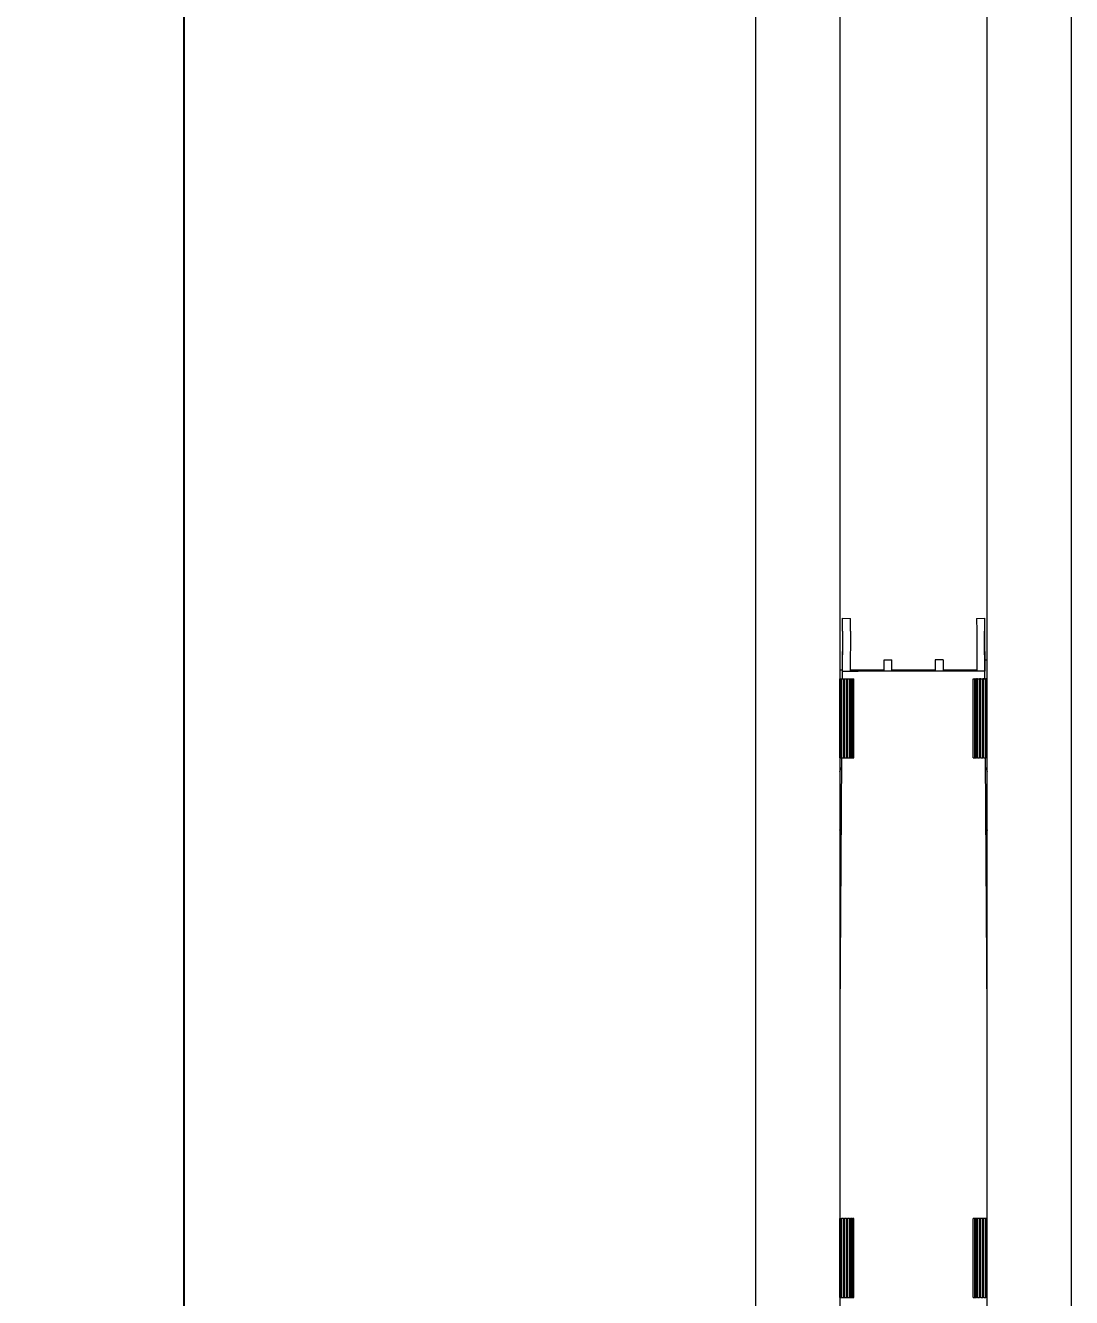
# Model space of a CAD drawing. Header units: millimetres. Extents: x -999 to 4635, y -962 to 3668.
# Drawn here: x -220.2 to 177, y 335 to 818.3 of the extents above; entities that cross this region are included whole.
import ezdxf

# ---------------------------------------------------------------- set-up
doc = ezdxf.new("R2010")
doc.units = ezdxf.units.MM
doc.layers.add('GORUNEN', color=7, linetype='Continuous', lineweight=9)
doc.layers.add('OLCU', color=4, linetype='Continuous', lineweight=9)
doc.styles.add('PI3D', font='arial.ttf')
doc.dimstyles.new('PF_MM', dxfattribs={"dimtxt": 40, "dimasz": 32, "dimexe": 24, "dimexo": 20, "dimgap": 14, "dimtad": 1, "dimdec": 1, "dimtxsty": 'PI3D', "dimcen": 2.5, "dimclrd": 4, "dimclre": 4, "dimclrt": 3, "dimazin": 3, "dimtfac": 1, "dimtmove": 0, "dimatfit": 3})

msp = doc.modelspace()

# ---------------------------------------------------------------- linework, layer by layer
at = {"layer": 'GORUNEN'}
for points in [[(57, 2515), (57, 329.5)], [(89, 2515), (89, 330)], [(145, 330), (145, 2515)], [(177, 329.5), (177, 2515)], [(90.02, 588.19), (90.05, 593.04)], [(90.05, 593.04), (93.05, 593.02)], [(93.02, 588.17), (93.05, 593.02)], [(140.95, 593.02), (143.95, 593.04)], [(140.95, 593.02), (140.98, 588.17)], [(143.95, 593.04), (143.98, 588.19)], [(90.02, 588.11), (89.89, 570)], [(90.02, 588.11), (89.91, 572.99)], [(90.01, 586.44), (90.01, 586.41)], [(90.02, 588.11), (90.02, 588.19)], [(93.02, 588.09), (92.91, 573)], [(93.02, 588.17), (93.02, 588.09)], [(140.98, 588.09), (140.98, 588.17)], [(140.98, 588.09), (141.09, 573)], [(143.98, 588.19), (143.98, 588.11)], [(143.98, 588.11), (144.09, 572.99)], [(144.11, 570), (143.98, 588.11)], [(143.99, 586.41), (143.99, 586.44)], [(105.8, 573), (105.8, 577.2)], [(105.8, 577.2), (105.8, 577.2)], [(105.8, 577.2), (108.8, 577.2)], [(108.8, 573), (108.8, 577.2)], [(108.8, 577.2), (108.8, 577.2)], [(125.2, 577.2), (125.2, 577.2)], [(125.2, 577.2), (125.2, 573)], [(128.2, 577.2), (125.2, 577.2)], [(128.2, 577.2), (128.2, 577.2)], [(128.2, 577.2), (128.2, 573)], [(144.06, 577.3), (145, 577.3)], [(89.91, 573.3), (89, 573.3)], [(89.91, 572.99), (91.72, 573), (95.91, 573)], [(105.8, 573.3), (92.91, 573.3)], [(138.09, 573), (95.91, 573)], [(125.2, 573.3), (108.8, 573.3)], [(141.09, 573.3), (128.2, 573.3)], [(144.09, 572.99), (142.28, 573), (138.09, 573)], [(89, 540), (89, 570)], [(89, 570), (89.29, 570)], [(89.29, 570), (89.6, 570)], [(89.29, 540), (89.29, 570)], [(89.6, 570), (90.35, 570)], [(89.6, 540), (89.6, 570)], [(89.6, 540), (89.6, 570)], [(90.35, 570), (90.72, 570)], [(90.35, 540), (90.35, 570)], [(90.72, 570), (91.51, 570)], [(90.72, 540), (90.72, 570)], [(90.72, 540), (90.72, 570)], [(91.51, 570), (91.87, 570)], [(91.51, 540), (91.51, 570)], [(91.87, 570), (91.93, 570)], [(91.87, 540), (91.87, 570)], [(91.93, 570), (92.72, 570)], [(91.93, 540), (91.93, 570)], [(92.72, 570), (92.84, 570)], [(92.72, 540), (92.72, 570)], [(92.84, 570), (93.05, 570)], [(92.84, 540), (92.84, 570)], [(93.05, 570), (93.55, 570)], [(93.05, 540), (93.05, 570)], [(93.55, 570), (93.76, 570)], [(93.55, 540), (93.55, 570)], [(93.76, 570), (94.36, 570)], [(93.76, 540), (93.76, 570)], [(94.36, 540), (94.36, 570)], [(139.64, 540), (139.64, 570)], [(139.64, 570), (140.24, 570)], [(140.45, 570), (140.24, 570)], [(140.24, 540), (140.24, 570)], [(140.45, 570), (140.95, 570)], [(140.45, 540), (140.45, 570)], [(141.16, 570), (140.95, 570)], [(140.95, 540), (140.95, 570)], [(141.28, 570), (141.16, 570)], [(141.16, 540), (141.16, 570)], [(141.28, 570), (142.07, 570)], [(141.28, 540), (141.28, 570)], [(142.13, 570), (142.07, 570)], [(142.07, 540), (142.07, 570)], [(142.49, 570), (142.13, 570)], [(142.13, 540), (142.13, 570)], [(142.49, 570), (143.28, 570)], [(142.49, 540), (142.49, 570)], [(143.65, 570), (143.28, 570)], [(143.28, 540), (143.28, 570)], [(143.65, 570), (144.4, 570)], [(143.65, 540), (143.65, 570)], [(144.71, 570), (144.4, 570)], [(144.4, 540), (144.4, 570)], [(144.71, 570), (145, 570)], [(144.71, 540), (144.71, 570)], [(145, 540), (145, 570)], [(89.68, 540), (89, 442.45)], [(89, 540), (89.29, 540)], [(89.29, 540), (89.6, 540)], [(89.6, 540), (90.35, 540)], [(90.35, 540), (90.72, 540)], [(90.72, 540), (91.51, 540)], [(91.51, 540), (91.87, 540)], [(91.87, 540), (91.93, 540)], [(91.93, 540), (92.72, 540)], [(92.72, 540), (92.84, 540)], [(92.84, 540), (93.05, 540)], [(93.05, 540), (93.55, 540)], [(93.55, 540), (93.76, 540)], [(93.76, 540), (94.36, 540)], [(139.64, 540), (140.24, 540)], [(140.45, 540), (140.24, 540)], [(140.45, 540), (140.95, 540)], [(141.16, 540), (140.95, 540)], [(141.28, 540), (141.16, 540)], [(141.28, 540), (142.07, 540)], [(142.13, 540), (142.07, 540)], [(142.49, 540), (142.13, 540)], [(142.49, 540), (143.28, 540)], [(143.65, 540), (143.28, 540)], [(143.65, 540), (144.4, 540)], [(145, 442.45), (144.32, 540)], [(144.71, 540), (144.4, 540)], [(144.71, 540), (145, 540)], [(89, 534.77), (89.32, 535.56), (89.66, 536.34)], [(144.34, 536.34), (144.68, 535.56), (145, 534.77)], [(89.48, 511), (89, 512.72)], [(145, 512.72), (144.52, 511)], [(89, 335), (89, 365)], [(89.29, 365), (89, 365)], [(89.29, 365), (89.6, 365)], [(89.29, 335), (89.29, 365)], [(90.35, 365), (89.6, 365)], [(89.6, 335), (89.6, 365)], [(89.6, 335), (89.6, 365)], [(90.35, 365), (90.72, 365)], [(90.35, 335), (90.35, 365)], [(91.51, 365), (90.72, 365)], [(90.72, 335), (90.72, 365)], [(90.72, 335), (90.72, 365)], [(91.51, 365), (91.87, 365)], [(91.51, 335), (91.51, 365)], [(91.87, 365), (91.93, 365)], [(91.87, 335), (91.87, 365)], [(92.72, 365), (91.93, 365)], [(91.93, 335), (91.93, 365)], [(92.72, 365), (92.84, 365)], [(92.72, 335), (92.72, 365)], [(92.84, 365), (93.05, 365)], [(92.84, 335), (92.84, 365)], [(93.55, 365), (93.05, 365)], [(93.05, 335), (93.05, 365)], [(93.55, 365), (93.76, 365)], [(93.55, 335), (93.55, 365)], [(94.36, 365), (93.76, 365)], [(93.76, 335), (93.76, 365)], [(94.36, 335), (94.36, 365)], [(139.64, 335), (139.64, 365)], [(140.24, 365), (139.64, 365)], [(140.45, 365), (140.24, 365)], [(140.24, 335), (140.24, 365)], [(140.95, 365), (140.45, 365)], [(140.45, 335), (140.45, 365)], [(141.16, 365), (140.95, 365)], [(140.95, 335), (140.95, 365)], [(141.28, 365), (141.16, 365)], [(141.16, 335), (141.16, 365)], [(142.07, 365), (141.28, 365)], [(141.28, 335), (141.28, 365)], [(142.13, 365), (142.07, 365)], [(142.07, 335), (142.07, 365)], [(142.49, 365), (142.13, 365)], [(142.13, 335), (142.13, 365)], [(143.28, 365), (142.49, 365)], [(142.49, 335), (142.49, 365)], [(143.65, 365), (143.28, 365)], [(143.28, 335), (143.28, 365)], [(144.4, 365), (143.65, 365)], [(143.65, 335), (143.65, 365)], [(144.71, 365), (144.4, 365)], [(144.4, 335), (144.4, 365)], [(145, 365), (144.71, 365)], [(144.71, 335), (144.71, 365)], [(145, 335), (145, 365)], [(89, 335), (89.29, 335)], [(89.29, 335), (89.6, 335)], [(89.6, 335), (90.35, 335)], [(90.35, 335), (90.72, 335)], [(90.72, 335), (91.51, 335)], [(91.51, 335), (91.87, 335)], [(91.87, 335), (91.93, 335)], [(91.93, 335), (92.72, 335)], [(92.72, 335), (92.84, 335)], [(92.84, 335), (93.05, 335)], [(93.05, 335), (93.55, 335)], [(93.55, 335), (93.76, 335)], [(93.76, 335), (94.36, 335)], [(139.64, 335), (140.24, 335)], [(140.45, 335), (140.24, 335)], [(140.45, 335), (140.95, 335)], [(141.16, 335), (140.95, 335)], [(141.28, 335), (141.16, 335)], [(141.28, 335), (142.07, 335)], [(142.13, 335), (142.07, 335)], [(142.49, 335), (142.13, 335)], [(142.49, 335), (143.28, 335)], [(143.65, 335), (143.28, 335)], [(143.65, 335), (144.4, 335)], [(144.71, 335), (144.4, 335)], [(144.71, 335), (145, 335)]]:
    msp.add_lwpolyline(points, dxfattribs=at)

# ---------------------------------------------------------------- dimensions: what is measured, and where the dimension line sits
at = {"layer": 'OLCU'}
msp.add_linear_dim(base=(-160, 0), p1=(0, 0), p2=(0, 3067.12), angle=90, dimstyle='PF_MM', dxfattribs=at).render()

doc.saveas('drawing.dxf')
